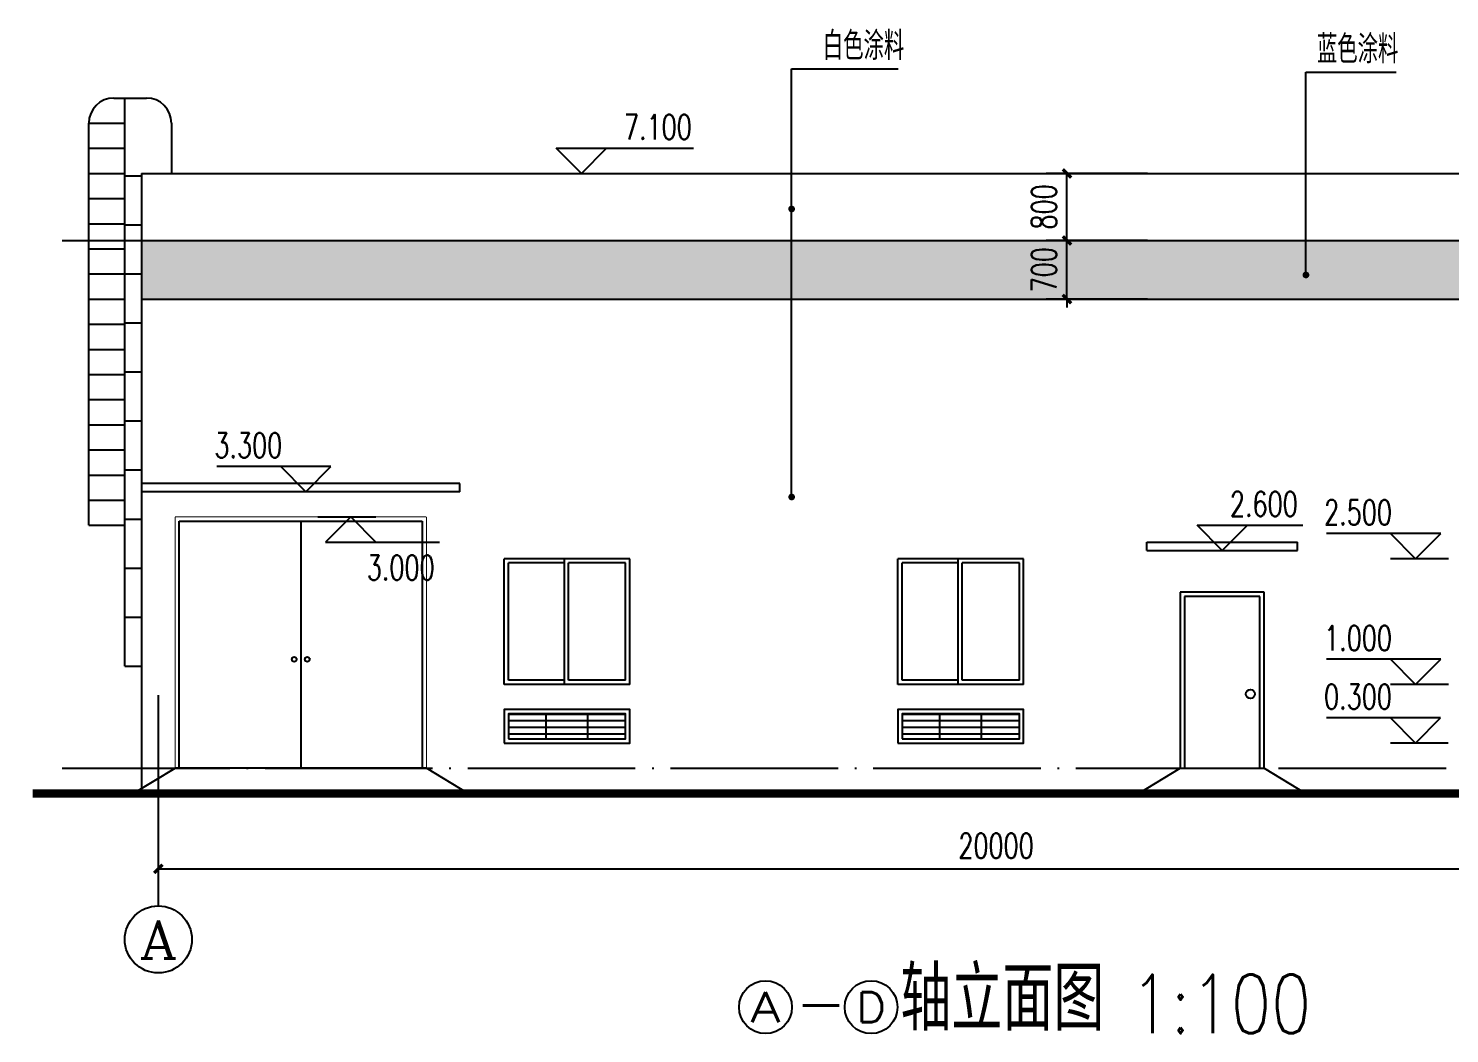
# Model space of a CAD drawing. Header units: millimetres. Extents: x 198973 to 311338, y 50799 to 196797.
# Drawn here: x 255835 to 272800, y 61115 to 73113 of the extents above; entities that cross this region are included whole.
import ezdxf
from ezdxf.enums import TextEntityAlignment as Align

# ---------------------------------------------------------------- set-up
doc = ezdxf.new("R2010")
doc.units = ezdxf.units.MM
doc.header["$LTSCALE"] = 1000
doc.linetypes.add('CENTER', pattern=[2, 1.25, -0.25, 0.25, -0.25])
doc.linetypes.add('DOTE', pattern=[2.42, 2, -0.2, 0.02, -0.2])
for name, color, linetype in [('01', 7, 'Continuous'), ('3T_WOOD', 21, 'Continuous'), ('AXIS', 3, 'Continuous'), ('AXIS_TEXT', 7, 'Continuous'), ('DIM_ELEV', 3, 'Continuous'), ('DIM_LEAD', 3, 'Continuous'), ('DOTE', 1, 'CENTER'), ('E_WINDOW', 4, 'Continuous'), ('PUB_DIM', 3, 'Continuous'), ('PUB_HATCH', 8, 'Continuous'), ('PUB_TEXT', 7, 'Continuous'), ('WALL', 141, 'Continuous'), ('WINDOW', 2, 'Continuous'), ('填充', 8, 'Continuous')]:
    doc.layers.add(name, color=color, linetype=linetype)
doc.styles.add('_HZTXT', font='txt.shx', dxfattribs={"width": 0.8, "bigfont": 'HZTXT.shx'})
doc.styles.add('_TCH_AXIS', font='COMPLEX', dxfattribs={"bigfont": 'GBCBIG'})
doc.styles.add('_TCH_DIM', font='SIMPLEX', dxfattribs={"bigfont": 'GBCBIG'})
doc.styles.add('_TCH_DIM_T3', font='SIMPLEX', dxfattribs={"width": 0.705882, "bigfont": 'GBCBIG'})
doc.styles.add('gedi', font='geditxt.shx', dxfattribs={"width": 0.8, "bigfont": 'hz.shx'})
doc.dimstyles.new('_TCH_ARCH&&100', dxfattribs={"dimtxt": 297.5, "dimasz": 100, "dimexe": 250, "dimexo": 300, "dimgap": 126.25, "dimtad": 1, "dimdec": 0, "dimzin": 0, "dimdsep": 46, "dimtxsty": '_TCH_DIM_T3', "dimblk": 'ARCHTICK', "dimcen": 0.09, "dimclrt": 7, "dimazin": 2, "dimtfac": 1, "dimtdec": 0, "dimtix": 1, "dimtmove": 2, "dimatfit": 3, "dimfxl": 1, "dimtolj": 1, "dimtzin": 0, "dimarcsym": 0})

# ---------------------------------------------------------------- blocks, each defined once
blk = doc.blocks.new('_ArchTick')
at = {"color": 0, "linetype": 'ByBlock', "const_width": 0.4}
blk.add_lwpolyline([(-0.5, -0.5), (0.5, 0.5)], dxfattribs=at)
blk = doc.blocks.new('*D36')
at = {"layer": 'DEFPOINTS', "color": 0, "transparency": 16777216}
for p in [(268233, 70583), (269495, 70583), (269495, 69883)]:
    blk.add_point(p, dxfattribs=at)
at = {"layer": 'PUB_DIM', "color": 0, "lineweight": -2, "transparency": 16777216}
for p, q in [((269195, 70583), (267983, 70583)), ((268233, 70583), (268233, 70683)), ((268233, 69883), (268233, 70583)), ((269195, 69883), (267983, 69883)), ((268233, 69883), (268233, 69783))]:
    blk.add_line(p, q, dxfattribs=at)
at = {"layer": 'PUB_DIM', "color": 0, "lineweight": -2, "transparency": 16777216, "xscale": 100, "yscale": 100, "zscale": 100}
for p, rotation in [((268233, 70583), 270), ((268233, 69883), 90)]:
    blk.add_blockref('_ArchTick', p, dxfattribs=dict(at, rotation=rotation))
at = {"layer": 'PUB_DIM', "color": 7, "transparency": 16777216, "insert": (267958, 70233), "char_height": 297.5, "attachment_point": 5, "rotation": 90, "style": '_TCH_DIM_T3'}
blk.add_mtext('\\A1;700', dxfattribs=at)
blk = doc.blocks.new('*D37')
at = {"layer": 'DEFPOINTS', "color": 0, "transparency": 16777216}
for p in [(268233, 71383), (269495, 71383), (269495, 70583)]:
    blk.add_point(p, dxfattribs=at)
at = {"layer": 'PUB_DIM', "color": 0, "lineweight": -2, "transparency": 16777216}
for p, q in [((269195, 71383), (267983, 71383)), ((268233, 70583), (268233, 71383)), ((269195, 70583), (267983, 70583))]:
    blk.add_line(p, q, dxfattribs=at)
at = {"layer": 'PUB_DIM', "color": 0, "lineweight": -2, "transparency": 16777216, "xscale": 100, "yscale": 100, "zscale": 100}
for p, rotation in [((268233, 71383), 90), ((268233, 70583), 270)]:
    blk.add_blockref('_ArchTick', p, dxfattribs=dict(at, rotation=rotation))
at = {"layer": 'PUB_DIM', "color": 7, "transparency": 16777216, "insert": (267958, 70983), "char_height": 297.5, "attachment_point": 5, "rotation": 90, "style": '_TCH_DIM_T3'}
blk.add_mtext('\\A1;800', dxfattribs=at)
blk = doc.blocks.new('*D73')
at = {"layer": 'AXIS', "color": 0, "lineweight": -2, "transparency": 16777216}
for p, q in [((257386, 64597), (257386, 62832)), ((277386, 64597), (277386, 62832)), ((257386, 63082), (277386, 63082))]:
    blk.add_line(p, q, dxfattribs=at)
at = {"layer": 'DEFPOINTS', "color": 0, "transparency": 16777216}
for p in [(257386, 64897), (277386, 64897), (277386, 63082)]:
    blk.add_point(p, dxfattribs=at)
at = {"layer": 'AXIS', "color": 0, "lineweight": -2, "transparency": 16777216, "xscale": 100, "yscale": 100, "zscale": 100, "rotation": 180}
blk.add_blockref('_ArchTick', (257386, 63082), dxfattribs=at)
at = {"layer": 'AXIS', "color": 0, "lineweight": -2, "transparency": 16777216, "xscale": 100, "yscale": 100, "zscale": 100}
blk.add_blockref('_ArchTick', (277386, 63082), dxfattribs=at)
at = {"layer": 'AXIS', "color": 7, "transparency": 16777216, "insert": (267386, 63357), "char_height": 297.5, "attachment_point": 5, "style": '_TCH_DIM_T3'}
blk.add_mtext('\\A1;20000', dxfattribs=at)

msp = doc.modelspace()

# ---------------------------------------------------------------- hatches: boundary and pattern name
at = {"layer": 'PUB_HATCH'}
h = msp.add_hatch(dxfattribs=at)
h.set_pattern_fill('ANSI31', color=256, scale=50, angle=135, style=0)
h.set_pattern_definition([(180, (-662891.74, 190898.075), (-1e-14, -79.375), [])])
h.paths.add_polyline_path([(262964.5, 64932.6), (261564.5, 64932.6), (261564.5, 64632.6), (262964.5, 64632.6)])
h = msp.add_hatch(dxfattribs=at)
h.set_pattern_fill('ANSI31', color=256, scale=50, angle=135, style=0)
h.set_pattern_definition([(180, (-658192.13, 190898.075), (-1e-14, -79.375), [])])
h.paths.add_polyline_path([(267664.2, 64932.6), (266264.2, 64932.6), (266264.2, 64632.6), (267664.2, 64632.6)])
at = {"layer": '填充'}
h = msp.add_hatch(dxfattribs=at)
h.set_pattern_fill('松散材料', color=256, scale=30, style=0)
h.set_pattern_definition([(0, (20421.87, 2752.81), (28.125, 56.25), [0, -56.25])])
h.paths.add_polyline_path([(277586, 69882.6), (277586, 70582.6), (257186, 70582.6), (257186, 69882.6)])

# ---------------------------------------------------------------- linework, layer by layer
for p, q in [((256856, 72282.6), (257243.1, 72282.6)), ((256986, 65502.6), (256986, 72282.6)), ((256556, 71982.6), (256986, 71982.6)), ((256556, 67182.6), (256556, 71982.6)), ((257543.1, 71982.6), (257543.1, 71382.6)), ((256556, 71682.6), (256986, 71682.6)), ((256556, 71382.6), (256986, 71382.6)), ((256986, 71352.6), (257186, 71352.6)), ((256556, 71082.6), (256986, 71082.6)), ((256556, 70782.6), (256986, 70782.6)), ((256986, 70767.6), (257186, 70767.6)), ((256556, 70482.6), (256986, 70482.6)), ((256556, 70182.6), (257186, 70182.6)), ((256556, 70182.6), (256986, 70182.6)), ((256556, 69882.6), (256986, 69882.6)), ((256556, 69582.6), (256986, 69582.6)), ((256986, 69597.6), (257186, 69597.6)), ((256556, 69282.6), (256986, 69282.6)), ((256556, 68982.6), (256986, 68982.6)), ((256986, 69012.6), (257186, 69012.6)), ((256556, 68682.6), (256986, 68682.6)), ((256556, 68382.6), (256986, 68382.6)), ((256986, 68427.6), (257186, 68427.6)), ((256556, 68082.6), (256986, 68082.6)), ((256556, 67782.6), (256986, 67782.6)), ((256986, 67842.6), (257186, 67842.6)), ((260986, 67682.6), (257186, 67682.6)), ((260986, 67582.6), (257186, 67582.6)), ((256556, 67482.6), (256986, 67482.6)), ((256556, 67182.6), (256986, 67182.6)), ((256986, 67257.6), (257186, 67257.6)), ((256986, 66672.6), (257186, 66672.6)), ((256986, 66087.6), (257186, 66087.6)), ((256986, 65502.6), (257186, 65502.6)), ((260586, 64282.6), (257586, 64282.6)), ((269586, 64282.6), (270586, 64282.6))]:
    msp.add_line(p, q)
for centre, start, end in [((256856, 71982.6), 90, 180), ((257243.1, 71982.6), 0, 90)]:
    msp.add_arc(centre, 300, start, end)
at = {"layer": '01'}
for p, q in [((260986, 67582.6), (260986, 67682.6)), ((269186, 66982.6), (270986, 66982.6)), ((269186, 66882.6), (269186, 66982.6)), ((269186, 66882.6), (270986, 66882.6)), ((270986, 66882.6), (270986, 66982.6)), ((270586, 66382.6), (269586, 66382.6)), ((269586, 66382.6), (269586, 64282.6)), ((270586, 64282.6), (270586, 66382.6)), ((270536, 66332.6), (269636, 66332.6)), ((269636, 66332.6), (269636, 64282.6)), ((270536, 64282.6), (270536, 66332.6)), ((257086, 63982.6), (257586, 64282.6)), ((261086, 63982.6), (260586, 64282.6)), ((269086, 63982.6), (269586, 64282.6)), ((270586, 64282.6), (271086, 63982.6))]:
    msp.add_line(p, q, dxfattribs=at)
msp.add_circle((270422.8, 65168), 54, dxfattribs=at)
at = {"layer": '3T_WOOD'}
for p, q in [((257186, 70582.6), (277586, 70582.6)), ((257186, 69882.6), (277586, 69882.6))]:
    msp.add_line(p, q, dxfattribs=at)
at = {"layer": 'AXIS'}
msp.add_line((257386, 65153.9), (257386, 62638.8), dxfattribs=at)
msp.add_circle((257386, 62238.8), 400, dxfattribs=at)
at = {"layer": 'DIM_ELEV'}
for p, q in [((262436, 71382.6), (262136, 71682.6)), ((262136, 71682.6), (263774, 71682.6)), ((262436, 71382.6), (262736, 71682.6)), ((261736, 71382.6), (262736, 71382.6)), ((259447, 67882.6), (258085.1, 67882.6)), ((259147, 67582.6), (258847, 67882.6)), ((259147, 67582.6), (259447, 67882.6)), ((259538.6, 67582.6), (258847, 67582.6)), ((259290.6, 67282.6), (259982.2, 67282.6)), ((259682.2, 67282.6), (259382.2, 66982.6)), ((259682.2, 67282.6), (259982.2, 66982.6)), ((270086, 66882.6), (269786, 67182.6)), ((269786, 67182.6), (271047.9, 67182.6)), ((270086, 66882.6), (270386, 67182.6)), ((272694.5, 67082.6), (271332.6, 67082.6)), ((272394.5, 66782.6), (272094.5, 67082.6)), ((272394.5, 66782.6), (272694.5, 67082.6)), ((259382.2, 66982.6), (260744.1, 66982.6)), ((269694.5, 66882.6), (270386, 66882.6)), ((272786, 66782.6), (272094.5, 66782.6)), ((272694.5, 65582.6), (271332.6, 65582.6)), ((272394.5, 65282.6), (272094.5, 65582.6)), ((272394.5, 65282.6), (272694.5, 65582.6)), ((272786, 65282.6), (272094.5, 65282.6)), ((272693.5, 64882.6), (271331.6, 64882.6)), ((272393.5, 64582.6), (272093.5, 64882.6)), ((272393.5, 64582.6), (272693.5, 64882.6)), ((272785, 64582.6), (272093.5, 64582.6))]:
    msp.add_line(p, q, dxfattribs=at)
at = {"layer": 'DIM_LEAD'}
for p, q in [((264946.1, 67520.1), (264946.1, 72632.8)), ((264946.1, 70958.3), (264946.1, 72632.8)), ((264946.1, 72632.8), (266219.5, 72632.8)), ((271085.5, 70170.2), (271085.5, 72592.1)), ((271085.5, 72592.1), (272162.1, 72592.1))]:
    msp.add_line(p, q, dxfattribs=at)
at = {"layer": 'DIM_LEAD', "const_width": 40}
for points in [[(264946.1, 70938.3, 1), (264946.1, 70978.3, 1)], [(271085.5, 70150.2, 1), (271085.5, 70190.2, 1)], [(264946.1, 67500.1, 1), (264946.1, 67540.1, 1)]]:
    msp.add_lwpolyline(points, format="xyb", close=True, dxfattribs=at)
at = {"layer": 'DOTE', "linetype": 'DOTE'}
for p, q in [((256239.5, 70582.6), (279089.5, 70582.6)), ((256239.5, 64282.6), (279089.5, 64282.6))]:
    msp.add_line(p, q, dxfattribs=at)
at = {"layer": 'E_WINDOW'}
for p, q in [((257636, 67232.6), (260536, 67232.6)), ((257636, 64282.6), (257636, 67232.6)), ((259086, 67232.6), (259086, 64282.6)), ((260536, 67232.6), (260536, 64282.6))]:
    msp.add_line(p, q, dxfattribs=at)
at = {"layer": 'E_WINDOW', "const_width": 12.5}
for points in [[(257586, 67282.6), (260586, 67282.6)], [(257586, 64282.6), (257586, 67282.6)], [(260586, 67282.6), (260586, 64282.6)]]:
    msp.add_lwpolyline(points, dxfattribs=at)
at = {"layer": 'E_WINDOW'}
for centre in [(259007.9, 65582.6), (259164.2, 65582.6)]:
    msp.add_circle(centre, 28.4, dxfattribs=at)
at = {"layer": 'PUB_HATCH'}
for p, q in [((262014.5, 64632.6), (262014.5, 64932.6)), ((262514.5, 64632.6), (262514.5, 64932.6)), ((266714.2, 64632.6), (266714.2, 64932.6)), ((267214.2, 64632.6), (267214.2, 64932.6))]:
    msp.add_line(p, q, dxfattribs=at)
at = {"layer": 'PUB_TEXT'}
for centre in [(264634.1, 61430.5), (265894.1, 61430.5)]:
    msp.add_circle(centre, 315, dxfattribs=at)
at = {"layer": 'WALL'}
for q in [(277586, 71382.6), (257186, 63982.6)]:
    msp.add_line((257186, 71382.6), q, dxfattribs=at)
at = {"layer": 'WALL', "const_width": 100}
msp.add_lwpolyline([(255885.2, 63982.6), (278870.7, 63982.6)], dxfattribs=at)
at = {"layer": 'WINDOW'}
for points in [[(263014.5, 66782.6), (261514.8, 66782.6)], [(261514.8, 65282.6), (261514.8, 66782.6)], [(262234, 66732.6), (261564.8, 66732.6)], [(261564.8, 65332.6), (261564.8, 66732.6)], [(262234, 65282.6), (262234, 66782.6)], [(262964.5, 66732.6), (262284, 66732.6)], [(262284, 65332.6), (262284, 66732.6)], [(262964.5, 65332.6), (262964.5, 66732.6)], [(263014.5, 65282.6), (263014.5, 66782.6)], [(267714.2, 66782.6), (266214.5, 66782.6)], [(266214.5, 65282.6), (266214.5, 66782.6)], [(266933.6, 66732.6), (266264.5, 66732.6)], [(266264.5, 65332.6), (266264.5, 66732.6)], [(266933.6, 65282.6), (266933.6, 66782.6)], [(267664.2, 66732.6), (266983.6, 66732.6)], [(266983.6, 65332.6), (266983.6, 66732.6)], [(267664.2, 65332.6), (267664.2, 66732.6)], [(267714.2, 65282.6), (267714.2, 66782.6)], [(262234, 65332.6), (261564.8, 65332.6)], [(262964.5, 65332.6), (262284, 65332.6)], [(266933.6, 65332.6), (266264.5, 65332.6)], [(267664.2, 65332.6), (266983.6, 65332.6)], [(263014.5, 65282.6), (261514.8, 65282.6)], [(267714.2, 65282.6), (266214.5, 65282.6)]]:
    msp.add_lwpolyline(points, dxfattribs=at)
for points in [[(261514.5, 64582.6), (263014.5, 64582.6), (263014.5, 64982.6), (261514.5, 64982.6)], [(266214.2, 64582.6), (267714.2, 64582.6), (267714.2, 64982.6), (266214.2, 64982.6)], [(261564.5, 64632.6), (262964.5, 64632.6), (262964.5, 64932.6), (261564.5, 64932.6)], [(266264.2, 64632.6), (267664.2, 64632.6), (267664.2, 64932.6), (266264.2, 64932.6)]]:
    msp.add_lwpolyline(points, close=True, dxfattribs=at)

# ---------------------------------------------------------------- texts
at = {"layer": 'AXIS_TEXT', "style": '_TCH_AXIS', "width": 1.166667}
msp.add_text('A', height=452.5, dxfattribs=at).set_placement((257159.8, 62012.6), (257612.3, 62012.6), align=Align.FIT)
at = {"layer": 'PUB_TEXT', "style": '_TCH_DIM'}
for s, p in [('白色涂料', (265318.4, 72737.8)), ('蓝色涂料', (271216.3, 72697.1))]:
    msp.add_text(s, height=337.59, dxfattribs=at).set_placement(p)
at = {"layer": 'PUB_TEXT'}
for s, height, style, width, p in [('7.100', 297.5, '_TCH_DIM', 0.705882, (262944, 71787.6)), ('3.300', 297.5, '_TCH_DIM', 0.705882, (258055.1, 67987.6)), ('2.600', 297.5, '_TCH_DIM', 0.705882, (270177.9, 67287.6)), ('2.500', 297.5, '_TCH_DIM', 0.705882, (271302.6, 67187.6)), ('3.000', 297.5, '_TCH_DIM', 0.705882, (259874.1, 66527.6)), ('1.000', 297.5, '_TCH_DIM', 0.705882, (271302.6, 65687.6)), ('0.300', 297.5, '_TCH_DIM', 0.705882, (271301.6, 64987.6)), ('轴立面图', 760.87, '_HZTXT', 0.8, (266244.1, 61150.5)), ('1:100', 700, 'gedi', 0.8, (268989.3, 61120.1)), ('-', 700, '_HZTXT', 0.8, (264984.1, 61150.5))]:
    msp.add_text(s, height=height, dxfattribs=dict(at, style=style, width=width)).set_placement(p)
at = {"layer": 'PUB_TEXT', "style": '_HZTXT', "width": 1.875}
for s, p, p2 in [('A', (264455.9, 61252.3), (264812.3, 61252.3)), ('D', (265715.9, 61252.3), (266072.3, 61252.3))]:
    msp.add_text(s, height=356.4, dxfattribs=at).set_placement(p, p2, align=Align.FIT)

# ---------------------------------------------------------------- dimensions: what is measured, and where the dimension line sits
at = {"layer": 'AXIS'}
dim = msp.add_aligned_dim(p1=(257386, 64896.6), p2=(277386, 64896.6), distance=-1815, text='20000', dimstyle='_TCH_ARCH&&100', dxfattribs=at)
dim.commit()
dim.dimension.update_dxf_attribs({"geometry": '*D73', "text_midpoint": (267386, 63356.5)})
at = {"layer": 'PUB_DIM'}
for p1, p2, text, picture, middle in [((269495.3, 70582.6), (269495.3, 71382.6), '800', '*D37', (267958.1, 70982.6)), ((269495.3, 69882.6), (269495.3, 70582.6), '700', '*D36', (267958.1, 70232.6))]:
    dim = msp.add_aligned_dim(p1=p1, p2=p2, distance=1262.2, text=text, dimstyle='_TCH_ARCH&&100', dxfattribs=at)
    dim.commit()
    dim.dimension.update_dxf_attribs({"geometry": picture, "text_midpoint": middle})

doc.saveas('drawing.dxf')
